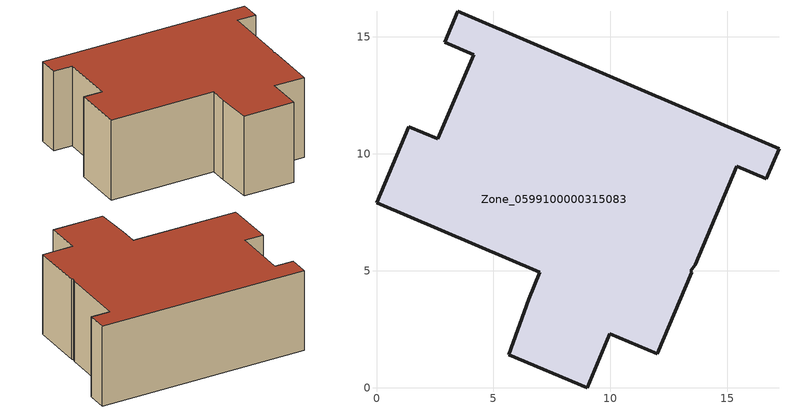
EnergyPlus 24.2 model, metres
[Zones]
Zone_0599100000315083
 floor ground (C_G): 13.44,5 13.49,4.94 12.01,1.45 9.97,2.31 9.02,0 5.65,1.42 6.51,3.79 6.99,4.93 0,7.91 1.38,11.17 2.63,10.64 4.16,14.25 2.92,14.78 3.48,16.1 17.21,10.23 16.66,8.94 15.41,9.47 13.62,5.26 z0
 wall outside (C_F): 16.66,8.94 17.21,10.23 3.48,16.1 2.92,14.78 4.16,14.25 2.63,10.64 1.38,11.17 0,7.91 6.99,4.93 6.51,3.79 5.65,1.42 9.02,0 9.97,2.31 12.01,1.45 13.49,4.94 13.44,5 13.62,5.26 15.41,9.47 16.66,8.94 z0:5.88
 roof outside (C_R): 13.49,4.94 13.44,5 13.62,5.26 15.41,9.47 16.66,8.94 17.21,10.23 3.48,16.1 2.92,14.78 4.16,14.25 2.63,10.64 1.38,11.17 0,7.91 6.99,4.93 6.51,3.79 5.65,1.42 9.02,0 9.97,2.31 12.01,1.45 z5.88
[BUILDING]
Pand.0599100000315083: North Axis=0; Terrain=City; Loads Convergence Tolerance Value=0.04; Temperature Convergence Tolerance Value=0.4; Solar Distribution=FullExterior; Maximum Number of Warmup Days=25; Minimum Number of Warmup Days=1
[Site:Location]
Rotterdam.The.Hague.AP_ZH_NLD Design_Conditions: Latitude=51.96; Longitude=4.45; Time Zone=1; Elevation=-4.5
[SITE:GROUNDTEMPERATURE:BUILDINGSURFACE]
18, 18, 18, 18, 18, 18, 18, 18, 18, 18, 18, 18
[MATERIAL] Thermal Absorptance=0.9; Solar Absorptance=0.7; Visible Absorptance=0.7
Name | Roughness | Thickness | Conductivity | Density | Specific Heat
G.TC.1992-2005 | MediumSmooth | 0.15 | 0.06 | 540 | 1210
F.TC.1992-2005 | Rough | 0.3 | 0.12 | 1920 | 840
R.TC.1992-2005 | MediumRough | 0.2 | 0.08 | 1500 | 1000
[CONSTRUCTION]
C_G: G.TC.1992-2005
C_F: F.TC.1992-2005
C_R: R.TC.1992-2005
[ZONE]
Zone_0599100000315083: Type=1; Multiplier=1; Ceiling Height=Autocalculate; Volume=Autocalculate; Floor Area=autocalculate; Part of Total Floor Area=Yes
[ZONEINFILTRATION:DESIGNFLOWRATE]
Infil_Zone_0599100000315083: Zone or ZoneList or Space or SpaceList=Zone_0599100000315083; Schedule=AlwaysOn; Design Flow Rate Calculation Method=Flow/Area; Flow Rate per Floor Area=0.0015; Constant Term Coefficient=1; Temperature Term Coefficient=0; Velocity Term Coefficient=0; Velocity Squared Term Coefficient=0
[HVACTEMPLATE:ZONE:IDEALLOADSAIRSYSTEM]
Zone_0599100000315083: Maximum Heating Supply Air Temperature=50; Minimum Cooling Supply Air Temperature=13; Maximum Heating Supply Air Humidity Ratio=0.0156; Minimum Cooling Supply Air Humidity Ratio=0.0077; Heating Limit=NoLimit; Cooling Limit=NoLimit; Dehumidification Control Type=ConstantSensibleHeatRatio; Cooling Sensible Heat Ratio=0.7; Dehumidification Setpoint=60; Humidification Control Type=None; Humidification Setpoint=30; Outdoor Air Method=None; Outdoor Air Flow Rate per Person=0.00944; Outdoor Air Flow Rate per Zone Floor Area=0; Outdoor Air Flow Rate per Zone=0; Demand Controlled Ventilation Type=None; Outdoor Air Economizer Type=NoEconomizer; Heat Recovery Type=None; Sensible Heat Recovery Effectiveness=0.7; Latent Heat Recovery Effectiveness=0.65
[ZONECONTROL:THERMOSTAT]
ThermostatControl_Zone_0599100000315083: Zone or ZoneList=Zone_0599100000315083; Control Type Schedule=DualSetpointControlType; Control 1=Thermostat_Zone_0599100000315083; Temperature Difference Between Cutout And Setpoint=0
[THERMOSTATSETPOINT:DUALSETPOINT]
Thermostat_Zone_0599100000315083: Heating Setpoint Temperature Schedule=HeatingSetpoint_Zone_0599100000315083; Cooling Setpoint Temperature Schedule=CoolingSetpoint_Zone_0599100000315083
[SCHEDULE:COMPACT]
HeatingSetpoint_Zone_0599100000315083: Through: 12/31, For: AllDays, Until: 24:00, 21
CoolingSetpoint_Zone_0599100000315083: Through: 12/31, For: AllDays, Until: 24:00, 24
DualSetpointControlType: Through: 12/31, For: AllDays, Until: 24:00, 4
AlwaysOn: Through: 12/31, For: AllDays, Until: 24:00, 1
